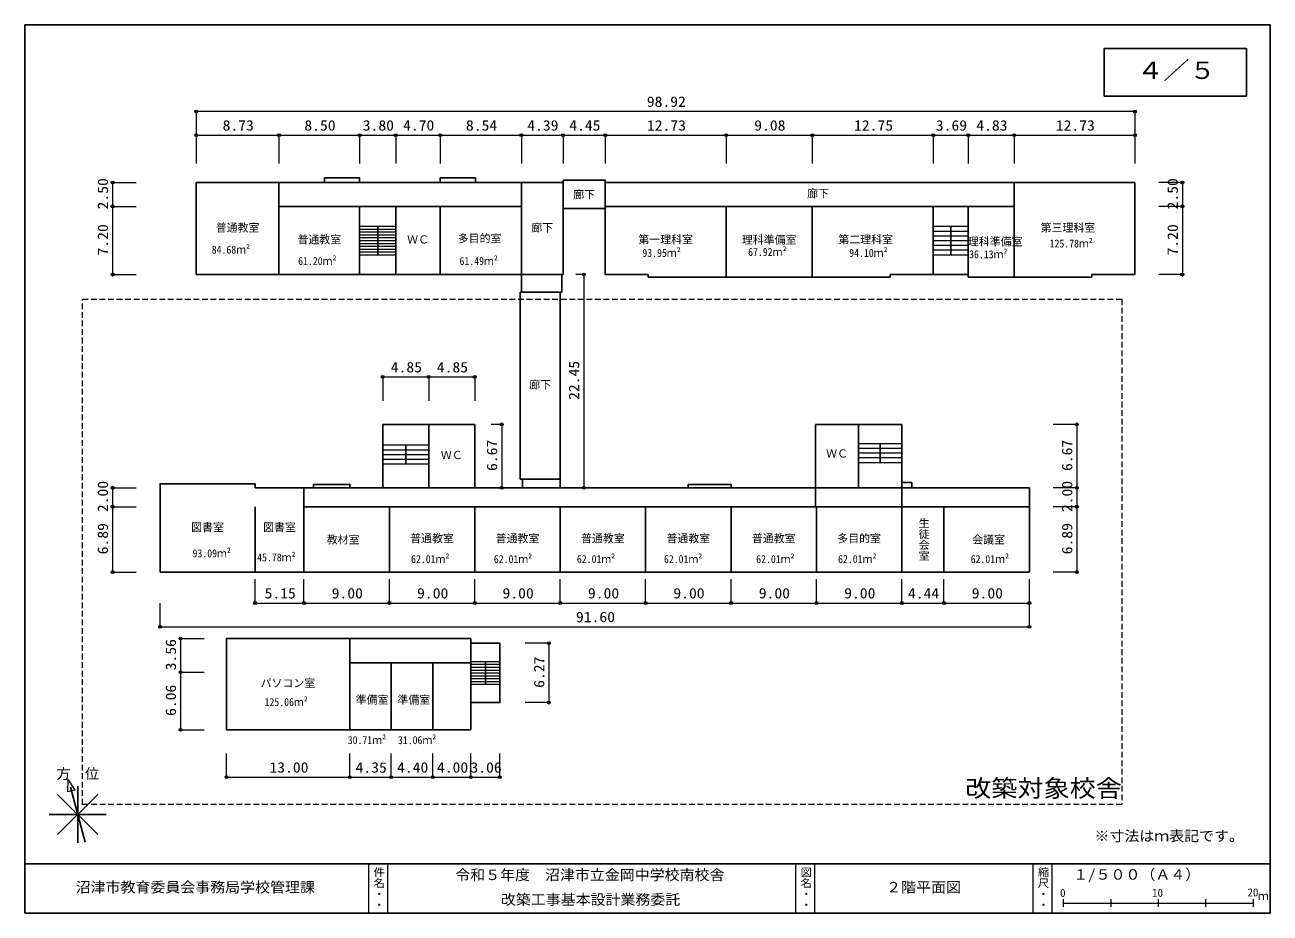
# Model space of a CAD drawing. Units: millimetres at full size, sheet at 1:500. Extents: x -65600 to 63930108, y -14795577 to 46800.
import ezdxf
from ezdxf.enums import TextEntityAlignment as Align

# ---------------------------------------------------------------- set-up
doc = ezdxf.new("R2010")
doc.units = ezdxf.units.MM
doc.header["$LTSCALE"] = 500
doc.header["$PDMODE"] = 32
doc.header["$PDSIZE"] = 300
doc.linetypes.add('DASHED1', pattern=[1.8, 1.2, -0.6])
for name, color, linetype in [('8-0_通り芯', 6, 'Continuous'), ('8-9_細点線１', 2, 'Continuous'), ('F-8_極細点線', 2, 'Continuous')]:
    doc.layers.add(name, color=color, linetype=linetype)
for name, color, linetype, lineweight in [('8-5_中線１', 6, 'Continuous', 25), ('8-6_中線２', 3, 'Continuous', 18), ('8-E_ﾊｯﾁﾝｸﾞ', 4, 'Continuous', 9), ('F-0_通り芯', 2, 'Continuous', 25), ('F-5_中線１', 3, 'Continuous', 18)]:
    doc.layers.add(name, color=color, linetype=linetype, lineweight=lineweight)
doc.styles.add('@ＭＳ ゴシック', font='')
doc.styles.add('ＭＳ ゴシック', font='')
doc.styles.get('@ＭＳ ゴシック').set_extended_font_data('@MS Gothic')
doc.styles.get('ＭＳ ゴシック').set_extended_font_data('MS Gothic')

msp = doc.modelspace()

# ---------------------------------------------------------------- linework, layer by layer
at = {"layer": '8-5_中線１'}
for p, q in [((-47558.7, 30180), (-47558.7, 20480)), ((-47558.7, 30180), (-13288.7, 30180)), ((-38828.7, 30180), (-38828.7, 20480)), ((-34028.7, 30680), (-30328.7, 30680)), ((-34028.7, 30680), (-34028.7, 30180)), ((-30328.7, 30180), (-30328.7, 30680)), ((-21828.7, 30680), (-18128.7, 30680)), ((-21828.7, 30180), (-21828.7, 30680)), ((-18128.7, 30680), (-18128.7, 30180)), ((-13288.7, 18635), (-13288.7, 30180)), ((-8898.7, 30180), (-13288.7, 30180)), ((-13288.7, 30180), (-13288.7, 20480)), ((-8898.7, 30440), (-8898.7, 20480)), ((51361.3, 30180), (-4448.8, 30180)), ((38631.3, 20200), (38631.3, 30180)), ((51361.3, 30180), (51361.3, 20480)), ((-38828.7, 27680), (-13288.7, 27680)), ((-30328.7, 20480), (-30328.7, 27680)), ((-26528.7, 20480), (-26528.7, 27680)), ((-21828.7, 20480), (-21828.7, 27680)), ((38631.3, 27680), (-4448.8, 27680)), ((8281.3, 20200), (8281.3, 27680)), ((17361.3, 20200), (17361.3, 27680)), ((30111.3, 27680), (30111.3, 20480)), ((33801.3, 20200), (33801.3, 27680)), ((-8898.7, 27460), (-4448.8, 27460)), ((-28428.7, 25580), (-28428.7, 22580)), ((31956.3, 25580), (31956.3, 22580)), ((-47558.7, 20480), (-13288.7, 20480)), ((-8898.7, 20480), (-13288.7, 20480)), ((-9038.7, 20480), (-9038.7, 18635)), ((81.3, 20480), (-4448.8, 20480)), ((25581.3, 20200), (25581.3, 20480)), ((33801.3, 20480), (25581.3, 20480)), ((33801.3, 20200), (46831.3, 20200)), ((46831.3, 20200), (46831.3, 20480)), ((51361.3, 20480), (46831.3, 20480)), ((-13428.8, 18635), (-9038.7, 18635)), ((-13428.8, 18635), (-13428.8, -1070)), ((-9201.2, 18635), (-9201.2, -1970)), ((-27901.2, 4700), (-25476.2, 4700)), ((-27901.2, -1970), (-27901.2, 4700)), ((-26141.5, 4700), (-24639.4, 4700)), ((-24639.4, 4700), (-18201.2, 4700)), ((-23051.2, 4700), (-23051.2, 3043.6)), ((-18201.2, 4700), (-18201.2, -1970)), ((22248.8, 4700), (22248.8, -1637.5)), ((25521.9, 4700), (26798.8, 4700)), ((-23051.2, 3043.6), (-23051.2, -1970)), ((24523.8, 695.3), (24523.8, 2695.3)), ((-25476.2, 534.1), (-25476.2, 2534.1)), ((26798.8, -3970), (26798.8, 1589.4)), ((-13428.8, -1070), (-9201.2, -1070)), ((-41351.2, -1560), (-41351.2, -1970)), ((-41351.2, -1976), (-41351.2, -1970)), ((-36201.2, -1970), (-41351.2, -1970)), ((-36201.2, -3970), (-36201.2, -1970)), ((-17001.2, -1970), (-35798.9, -1970)), ((-23051.2, -1970), (-27901.2, -1970)), ((-23060.3, -1970), (-23773.9, -1970)), ((-17001.2, -1970), (20962.6, -1970)), ((17698.8, -1970), (17698.8, -3970)), ((20962.6, -1970), (22248.8, -1970)), ((22248.8, -1637.5), (22248.8, -1970)), ((23629.8, -1970), (40238.7, -1970)), ((40238.7, -3970), (40238.7, -1970)), ((-41351.2, -10860), (-41351.2, -3970)), ((-27201.2, -3970), (-36201.2, -3970)), ((-36201.2, -10860), (-36201.2, -3970)), ((-36201.2, -3970), (-36201.2, -10860)), ((-27201.2, -10860), (-27201.2, -3970)), ((-18201.2, -10860), (-18201.2, -3970)), ((-9201.2, -10860), (-9201.2, -3970)), ((-201.2, -10860), (-201.2, -3970)), ((8798.8, -10860), (8798.8, -3970)), ((-51361.2, -10860), (-27201.2, -10860)), ((-27201.2, -10860), (17798.8, -10860)), ((-18611.2, -18349.6), (-15551.2, -18349.6)), ((-17081.3, -20282.1), (-17081.3, -22682.1))]:
    msp.add_line(p, q, dxfattribs=at)
at = {"layer": '8-5_中線１', "linetype": 'DASHED1'}
msp.add_line((-13273.5, 18635), (-13133.5, 18635), dxfattribs=at)
at = {"layer": '8-5_中線１'}
for points in [[(-8898.7, 30440), (-4448.8, 30440), (-4448.8, 20480)], [(81.3, 20480), (81.3, 20200), (25581.3, 20200)], [(26798.8, -1970), (17698.8, -1970), (17698.8, 4700)], [(17698.8, 4700), (23710.2, 4700), (24523.8, 4700), (25521.9, 4700)], [(26798.8, 4700), (26798.8, -1970), (27858.8, -1970), (27858.8, -1440), (26798.8, -1440), (26798.8, -1970)], [(-9201.2, -1970), (-13168.7, -1970), (-13168.7, -1070)], [(-41351.2, -1560), (-51361.2, -1560), (-51361.2, -10860)], [(-36201.2, -1970), (-35201.2, -1970), (-31351.2, -1970), (-31351.2, -1620), (-35201.2, -1620), (-35201.2, -1970)], [(-18201.2, -3970), (-27201.2, -3970), (-27201.2, -10860)], [(-9201.2, -3970), (-18201.2, -3970), (-18201.2, -10860)], [(-201.2, -3970), (-9201.2, -3970), (-9201.2, -10860)], [(8798.8, -3970), (-201.2, -3970), (-201.2, -10860)], [(17798.8, -10860), (17798.8, -3970), (8798.8, -3970), (8798.8, -10860)], [(-18611.2, -24619.6), (-15551.2, -24619.6), (-15551.2, -18349.6)]]:
    msp.add_lwpolyline(points, dxfattribs=at)
for points in [[(8798.8, -1970), (4298.8, -1970), (4298.8, -1620), (8798.8, -1620)], [(17798.8, -10860), (26798.8, -10860), (26798.8, -3970), (17798.8, -3970)], [(26798.8, -10860), (31238.7, -10860), (31238.7, -3970), (26798.8, -3970)], [(31238.7, -10860), (40238.7, -10860), (40238.7, -3970), (31238.7, -3970)]]:
    msp.add_lwpolyline(points, close=True, dxfattribs=at)
at = {"layer": '8-6_中線２'}
for p, q in [((-47558.7, 37680), (-47558.7, 35180)), ((51361.3, 37680), (-47558.7, 37680)), ((51361.3, 37680), (51361.3, 35180)), ((-47558.7, 35180), (-47558.7, 32180)), ((-47558.7, 35180), (-38828.7, 35180)), ((-38828.7, 35180), (-38828.7, 32180)), ((-38828.7, 35180), (-30328.7, 35180)), ((-30328.7, 35180), (-30328.7, 32180)), ((-30328.7, 35180), (-26528.7, 35180)), ((-26528.7, 35180), (-26528.7, 32180)), ((-26528.7, 35180), (-21828.7, 35180)), ((-21828.7, 35180), (-21828.7, 32180)), ((-21828.7, 35180), (-13288.7, 35180)), ((-13288.7, 35180), (-13288.7, 32180)), ((-13288.7, 35180), (-8898.7, 35180)), ((-8898.7, 35180), (-8898.7, 32180)), ((-8898.7, 35180), (-4448.8, 35180)), ((-4448.8, 35180), (-4448.8, 32180)), ((-4448.8, 35180), (8281.3, 35180)), ((8281.3, 35180), (8281.3, 32180)), ((8281.3, 35180), (17361.3, 35180)), ((17361.3, 35180), (17361.3, 32180)), ((17361.3, 35180), (30111.3, 35180)), ((30111.3, 35180), (30111.3, 32180)), ((30111.3, 35180), (33801.3, 35180)), ((33801.3, 35180), (33801.3, 32180)), ((33801.3, 35180), (38631.3, 35180)), ((38631.3, 35180), (38631.3, 32180)), ((38631.3, 35180), (51361.3, 35180)), ((51361.3, 35180), (51361.3, 32180)), ((-56361.2, 30180), (-53861.2, 30180)), ((-56361.2, 30180), (-56361.2, 27680)), ((56361.2, 30180), (53861.2, 30180)), ((56361.2, 30180), (56361.2, 27680)), ((-56361.2, 27680), (-53861.2, 27680)), ((-56361.2, 27680), (-56361.2, 20480)), ((56361.2, 27680), (53861.2, 27680)), ((56361.2, 27680), (56361.2, 20480)), ((-56361.2, 20480), (-53861.2, 20480)), ((-6713.2, 20480), (-7555.4, 20480)), ((-6713.2, 20480), (-6713.2, -1970)), ((56361.2, 20480), (53861.2, 20480)), ((-27901.2, 9700), (-27901.2, 7200)), ((-27901.2, 9700), (-23051.3, 9700)), ((-23051.3, 9700), (-23051.3, 7200)), ((-23051.3, 9700), (-18201.2, 9700)), ((-18201.2, 9700), (-18201.2, 7200)), ((-15363.6, 4700), (-16478.2, 4700)), ((-15363.6, 4700), (-15363.6, -1970)), ((45238.7, 4700), (42738.7, 4700)), ((45238.7, 4700), (45238.7, -1970)), ((-56361.2, -1970), (-53861.2, -1970)), ((-56361.2, -1970), (-56361.2, -3970)), ((-15363.6, -1970), (-16478.2, -1970)), ((-6713.2, -1970), (-7555.4, -1970)), ((45238.7, -1970), (42738.7, -1970)), ((45238.7, -1970), (45238.7, -3970)), ((-56361.2, -3970), (-53861.2, -3970)), ((-56361.2, -3970), (-56361.2, -10860)), ((45238.7, -3970), (42738.7, -3970)), ((45238.7, -3970), (45238.7, -10860)), ((-56361.2, -10860), (-53861.2, -10860)), ((-41351.2, -14121.2), (-41351.2, -11621.2)), ((-36201.2, -14121.2), (-36201.2, -11621.2)), ((-27201.2, -14121.2), (-27201.2, -11621.2)), ((-18201.2, -14121.2), (-18201.2, -11621.2)), ((-9201.2, -14121.2), (-9201.2, -11621.2)), ((-201.2, -14121.2), (-201.2, -11621.2)), ((8798.8, -14121.2), (8798.8, -11621.2)), ((17798.8, -14121.2), (17798.8, -11621.2)), ((26798.8, -14121.2), (26798.8, -11621.2)), ((31238.7, -14121.2), (31238.7, -11621.2)), ((40238.7, -14121.2), (40238.7, -11621.2)), ((45238.7, -10860), (42738.7, -10860)), ((-51361.2, -16621.2), (-51361.2, -14121.2)), ((-41351.2, -14121.2), (-36201.2, -14121.2)), ((-36201.2, -14121.2), (-27201.2, -14121.2)), ((-27201.2, -14121.2), (-18201.2, -14121.2)), ((-18201.2, -14121.2), (-9201.2, -14121.2)), ((-9201.2, -14121.2), (-201.2, -14121.2)), ((-201.2, -14121.2), (8798.8, -14121.2)), ((8798.8, -14121.2), (17798.8, -14121.2)), ((17798.8, -14121.2), (26798.8, -14121.2)), ((26798.8, -14121.2), (31238.7, -14121.2)), ((31238.7, -14121.2), (40238.7, -14121.2)), ((40238.7, -16621.2), (40238.7, -14121.2)), ((-51361.2, -16621.2), (40238.7, -16621.2)), ((-49198.7, -17860), (-46698.7, -17860)), ((-49198.7, -17860), (-49198.7, -21420)), ((-10388.7, -18354.6), (-12888.7, -18354.6)), ((-10388.7, -18354.6), (-10388.7, -24619.6)), ((-49198.7, -21420), (-46698.7, -21420)), ((-49198.7, -21420), (-49198.7, -27480)), ((-10388.7, -24619.6), (-12888.7, -24619.6)), ((-49198.7, -27480), (-46698.7, -27480)), ((-44361.2, -32480), (-44361.2, -29980)), ((-31361.2, -32480), (-31361.2, -29980)), ((-27011.3, -32480), (-27011.3, -29980)), ((-22611.2, -32480), (-22611.2, -29980)), ((-18611.2, -32480), (-18611.2, -29980)), ((-15551.2, -32480), (-15551.2, -29980)), ((-44361.2, -32480), (-31361.2, -32480)), ((-31361.2, -32480), (-27011.3, -32480)), ((-27011.3, -32480), (-22611.2, -32480)), ((-22611.2, -32480), (-18611.2, -32480)), ((-18611.2, -32480), (-15551.2, -32480))]:
    msp.add_line(p, q, dxfattribs=at)
at = {"layer": '8-6_中線２', "color": 6, "lineweight": 25}
for p, q in [((-44361.2, -17860), (-44361.2, -27480)), ((-44361.2, -17860), (-18611.2, -17860)), ((-31361.2, -17860), (-31361.2, -27480)), ((-18611.2, -17860), (-18611.2, -27480)), ((-31361.2, -20420), (-18611.2, -20420)), ((-27011.3, -20420), (-27011.3, -27480)), ((-22611.2, -20420), (-22611.2, -27480)), ((-44361.2, -27480), (-18611.2, -27480))]:
    msp.add_line(p, q, dxfattribs=at)
at = {"layer": '8-6_中線２'}
for p in [(-47558.7, 37680), (51361.3, 37680), (-47558.7, 35180), (-38828.7, 35180), (-30328.7, 35180), (-26528.7, 35180), (-21828.7, 35180), (-13288.7, 35180), (-8898.7, 35180), (-4448.8, 35180), (8281.3, 35180), (17361.3, 35180), (30111.3, 35180), (33801.3, 35180), (38631.3, 35180), (51361.3, 35180), (-56361.2, 30180), (56361.2, 30180), (-56361.2, 27680), (56361.2, 27680), (-56361.2, 20480), (-6713.2, 20480), (56361.2, 20480), (-27901.2, 9700), (-23051.3, 9700), (-18201.2, 9700), (-15363.6, 4700), (45238.7, 4700), (-56361.2, -1970), (-15363.6, -1970), (-6713.2, -1970), (45238.7, -1970), (-56361.2, -3970), (45238.7, -3970), (-56361.2, -10860), (45238.7, -10860), (-41351.2, -14121.2), (-36201.2, -14121.2), (-27201.2, -14121.2), (-18201.2, -14121.2), (-9201.2, -14121.2), (-201.2, -14121.2), (8798.8, -14121.2), (17798.8, -14121.2), (26798.8, -14121.2), (31238.7, -14121.2), (40238.7, -14121.2), (-51361.2, -16621.2), (40238.7, -16621.2), (-49198.7, -17860), (-10388.7, -18354.6), (-49198.7, -21420), (-10388.7, -24619.6), (-49198.7, -27480), (-44361.2, -32480), (-31361.2, -32480), (-27011.3, -32480), (-22611.2, -32480), (-18611.2, -32480), (-15551.2, -32480)]:
    msp.add_point(p, dxfattribs=at)
at = {"layer": '8-E_ﾊｯﾁﾝｸﾞ'}
for p, q in [((-30328.7, 25580), (-26528.7, 25580)), ((-30328.7, 25280), (-26528.7, 25280)), ((-30328.7, 24980), (-26528.7, 24980)), ((30111.3, 25580), (33801.3, 25580)), ((30111.3, 25080), (33801.3, 25080)), ((-30328.7, 24680), (-26528.7, 24680)), ((-30328.7, 24380), (-26528.7, 24380)), ((-30328.7, 24080), (-26528.7, 24080)), ((-30328.7, 23780), (-26528.7, 23780)), ((30111.3, 24580), (33801.3, 24580)), ((30111.3, 24080), (33801.3, 24080)), ((-30328.7, 23480), (-26528.7, 23480)), ((-30328.7, 23180), (-26528.7, 23180)), ((-30328.7, 22880), (-26528.7, 22880)), ((-30328.7, 22580), (-26528.7, 22580)), ((30111.3, 23580), (33801.3, 23580)), ((30111.3, 23080), (33801.3, 23080)), ((30111.3, 22580), (33801.3, 22580)), ((22248.8, 2695.3), (26798.8, 2695.3)), ((-27901.2, 2534.1), (-23051.2, 2534.1)), ((-27901.2, 2034.1), (-23051.2, 2034.1)), ((-27901.2, 1534.1), (-23051.2, 1534.1)), ((22248.8, 2195.3), (26798.8, 2195.3)), ((22248.8, 1695.3), (26798.8, 1695.3)), ((-27901.2, 1034.1), (-23051.2, 1034.1)), ((-27901.2, 534.1), (-23051.2, 534.1)), ((22248.8, 1195.3), (26798.8, 1195.3)), ((22248.8, 695.3), (26798.8, 695.3)), ((-18611.2, -20282.1), (-15551.2, -20282.1)), ((-18611.2, -20582.1), (-15551.2, -20582.1)), ((-18611.2, -20882.1), (-15551.2, -20882.1)), ((-18611.2, -21182.1), (-15551.2, -21182.1)), ((-18611.2, -21482.1), (-15551.2, -21482.1)), ((-18611.2, -21782.1), (-15551.2, -21782.1)), ((-18611.2, -22082.1), (-15551.2, -22082.1)), ((-18611.2, -22382.1), (-15551.2, -22382.1)), ((-18611.2, -22682.1), (-15551.2, -22682.1))]:
    msp.add_line(p, q, dxfattribs=at)
at = {"layer": 'F-0_通り芯'}
for p, q in [((65600, -46800), (65600, 46800)), ((-60807.9, -33512), (-59254.9, -39307.6)), ((-60031.4, -33409.8), (-60031.4, -39409.8)), ((-62152.7, -34288.5), (-57910.1, -38531.1)), ((-57910.1, -34288.5), (-62152.7, -38531.1)), ((-63031.4, -36409.8), (-57031.4, -36409.8)), ((-65600, -41600), (65600, -41600)), ((-65600, -46800), (65600, -46800))]:
    msp.add_line(p, q, dxfattribs=at)
at = {"layer": 'F-0_通り芯', "color": 7, "lineweight": 18}
msp.add_line((-60320.8, -33831.3), (-61032.8, -32672.7), dxfattribs=at)
at = {"layer": 'F-0_通り芯', "color": 3, "lineweight": 18}
for p, q in [((43804.8, -45345.5), (43804.8, -46145.5)), ((43804.8, -45745.5), (63804.8, -45745.5)), ((48804.8, -45345.5), (48804.8, -46145.5)), ((53804.8, -45345.5), (53804.8, -46145.5)), ((58804.8, -45345.5), (58804.8, -46145.5)), ((63804.8, -45345.5), (63804.8, -46145.5))]:
    msp.add_line(p, q, dxfattribs=at)
at = {"layer": 'F-0_通り芯'}
msp.add_lwpolyline([(-65600, -46800), (-65600, 46800), (65600, 46800)], dxfattribs=at)
msp.add_lwpolyline([(48100, 39300), (63100, 39300), (63100, 44300), (48100, 44300)], close=True, dxfattribs=at)
at = {"layer": 'F-0_通り芯', "color": 3, "linetype": 'DASHED1', "lineweight": 18}
msp.add_lwpolyline([(-59532.7, -35359.7), (-59532.7, 17897.7), (49981.1, 17897.7), (49981.1, -35359.7)], close=True, dxfattribs=at)
at = {"layer": 'F-0_通り芯', "color": 7, "lineweight": 18}
msp.add_lwpolyline([(-60320.8, -33831.3), (-61070, -34032.1), (-61032.8, -32672.7)], dxfattribs=at)
at = {"layer": 'F-5_中線１'}
for p, q in [((-29400, -41600), (-29400, -46800)), ((-27400, -41600), (-27400, -46800)), ((15600, -41600), (15600, -46800)), ((17600, -41600), (17600, -46800)), ((40600, -41600), (40600, -46800)), ((42600, -41600), (42600, -46800))]:
    msp.add_line(p, q, dxfattribs=at)

# ---------------------------------------------------------------- texts
at = {"layer": '8-0_通り芯', "style": 'ＭＳ ゴシック', "width": 0.9}
for s, p in [('125.78ｍ²', (42368.1, 23090.6)), ('93.95ｍ²', (-543.3, 22099.8)), ('67.92ｍ²', (10603.2, 22198.8)), ('94.10ｍ²', (21254.3, 22099.8)), ('36.13ｍ²', (33887, 21951.1)), ('93.09ｍ²', (-47937.6, -9563.7)), ('45.78ｍ²', (-41128.4, -9987.8)), ('62.01ｍ²', (-24910.9, -10167.1)), ('62.01ｍ²', (-16190, -10167.1)), ('62.01ｍ²', (-7441.5, -10167.1)), ('62.01ｍ²', (1732.3, -10167.1)), ('62.01ｍ²', (11452.9, -10167.1)), ('62.01ｍ²', (20080, -10167.1)), ('62.01ｍ²', (34053.4, -10167.1))]:
    msp.add_text(s, height=843.1, dxfattribs=at).set_placement(p, align=Align.BOTTOM_LEFT)
at = {"layer": '8-5_中線１', "color": 2, "style": 'ＭＳ ゴシック'}
for s, p in [('廊下', (-7823.7, 28245)), ('廊下', (16818.7, 28355)), ('廊下', (-12243.8, 24755)), ('第三理科室', (41424.4, 24755)), ('第一理科室', (-958.7, 23505)), ('理科準備室', (9946.3, 23475.6)), ('第二理科室', (20109.4, 23505)), ('理科準備室', (33757.8, 23288.7)), ('廊下', (-12465, 8207.5))]:
    msp.add_text(s, height=843.1, dxfattribs=at).set_placement(p, align=Align.BOTTOM_LEFT)
at = {"layer": '8-6_中線２', "color": 2, "style": 'ＭＳ ゴシック', "width": 1.1}
for s, p in [('98.92', (-73.7, 37830)), ('8.73', (-44768.7, 35330)), ('8.50', (-36153.7, 35330)), ('3.80', (-30003.7, 35330)), ('4.70', (-25753.7, 35330)), ('8.54', (-19133.7, 35330)), ('4.39', (-12668.7, 35330)), ('12.73', (-58.7, 35330)), ('9.08', (11246.3, 35330)), ('12.75', (21761.3, 35330)), ('3.69', (30381.3, 35330)), ('4.83', (34641.3, 35330)), ('12.73', (43021.3, 35330)), ('4.45', (-8248.7, 35330)), ('4.85', (-27051.2, 9850)), ('4.85', (-22201.2, 9850)), ('5.15', (-40351.2, -13971.2)), ('9.00', (-33276.2, -13971.2)), ('9.00', (-24276.2, -13971.2)), ('9.00', (-15276.2, -13971.2)), ('9.00', (-6276.2, -13971.2)), ('9.00', (2723.8, -13971.2)), ('9.00', (11723.8, -13971.2)), ('9.00', (20723.8, -13971.2)), ('4.44', (27443.8, -13971.2)), ('9.00', (34163.7, -13971.2)), ('91.60', (-7536.2, -16471.2)), ('13.00', (-39836.2, -32330)), ('4.35', (-30761.2, -32330)), ('4.40', (-26386.2, -32330)), ('4.00', (-22186.2, -32330)), ('3.06', (-18656.2, -32330))]:
    msp.add_text(s, height=1100, dxfattribs=at).set_placement(p, align=Align.BOTTOM_LEFT)
for s, p in [('2.50', (-56511.2, 27355)), ('2.50', (56211.3, 27355)), ('7.20', (-56511.2, 22505)), ('7.20', (56211.3, 22505)), ('22.45', (-6863.2, 7280)), ('6.67', (-15513.6, -210)), ('6.67', (45088.8, -210)), ('2.00', (-56511.2, -4545)), ('2.00', (45088.8, -4545)), ('6.89', (-56511.2, -8990)), ('6.89', (45088.8, -8990)), ('3.56', (-49348.7, -21215)), ('6.27', (-10538.7, -23062.1)), ('6.06', (-49348.7, -26025))]:
    msp.add_text(s, height=1100, rotation=90, dxfattribs=at).set_placement(p, align=Align.BOTTOM_LEFT)
at = {"layer": '8-9_細点線１', "style": 'ＭＳ ゴシック'}
for s, p in [('普通教室', (-45496.2, 24755)), ('普通教室', (-36878.7, 23505)), ('ＷＣ', (-25328.7, 23505)), ('多目的室', (-19991.2, 23625.9)), ('ＷＣ', (-21776.2, 790)), ('ＷＣ', (18823.8, 956.2)), ('図書室', (-48081.2, -6815)), ('図書室', (-40501.2, -6815)), ('教材室', (-33793.1, -8114.7)), ('普通教室', (-16001.2, -7990)), ('普通教室', (-7001.2, -7990)), ('普通教室', (1998.8, -7990)), ('普通教室', (10998.7, -7990)), ('多目的室', (19998.8, -7990)), ('会議室', (34209.2, -8114.7)), ('パソコン室', (-40762.7, -23245)), ('準備室', (-30746.2, -24995)), ('準備室', (-26346.2, -24995))]:
    msp.add_text(s, height=843.1, dxfattribs=at).set_placement(p, align=Align.BOTTOM_LEFT)
at = {"layer": '8-9_細点線１', "style": '@ＭＳ ゴシック'}
msp.add_text('生徒会室', height=843.1, rotation=270, dxfattribs=at).set_placement((28443.8, -5115), align=Align.BOTTOM_LEFT)
at = {"layer": '8-9_細点線１', "color": 5, "style": 'ＭＳ ゴシック'}
msp.add_text('普通教室', height=843.1, dxfattribs=at).set_placement((-25001.2, -7990), align=Align.BOTTOM_LEFT)
at = {"layer": '8-E_ﾊｯﾁﾝｸﾞ', "color": 6, "style": 'ＭＳ ゴシック', "width": 0.9}
for s, p in [('84.68ｍ²', (-45915, 22443.3)), ('61.20ｍ²', (-36811.6, 21241.5)), ('61.49ｍ²', (-19806.5, 21241.5)), ('125.06ｍ²', (-40351.8, -25231.5)), ('30.71ｍ²', (-31584.5, -29242.4)), ('31.06ｍ²', (-26296.3, -29242.6))]:
    msp.add_text(s, height=843.1, dxfattribs=at).set_placement(p, align=Align.BOTTOM_LEFT)
at = {"layer": 'F-0_通り芯', "color": 6, "style": 'ＭＳ ゴシック', "width": 1.1}
for s, p in [('４／５', (51600, 40550)), ('改築対象校舎', (33481.1, -35109.7))]:
    msp.add_text(s, height=1833, dxfattribs=at).set_placement(p, align=Align.BOTTOM_LEFT)
at = {"layer": 'F-0_通り芯', "style": 'ＭＳ ゴシック'}
for s, height, p in [('方\u3000位', 1100, (-62281.4, -32987.6)), ('0', 843.1, (43473.3, -45355.8)), ('10', 843.1, (53168.2, -45335.8)), ('20', 843.1, (63220.7, -45291.6)), ('ｍ', 843.1, (64310, -45660.5))]:
    msp.add_text(s, height=height, dxfattribs=at).set_placement(p, align=Align.BOTTOM_LEFT)
at = {"layer": 'F-0_通り芯', "style": 'ＭＳ ゴシック', "width": 1.05}
for s, p in [('※寸法はｍ表記です。', (47095.1, -39550.1)), ('令和５年度\u3000沼津市立金岡中学校南校舎', (-20250, -43650)), ('１/５００（Ａ４）', (44850.1, -43608.2)), ('沼津市教育委員会事務局学校管理課', (-60250, -44950)), ('改築工事基本設計業務委託', (-15450, -46250))]:
    msp.add_text(s, height=1100, dxfattribs=at).set_placement(p, align=Align.BOTTOM_LEFT)
at = {"layer": 'F-8_極細点線', "style": '@ＭＳ ゴシック'}
for s, p in [('件名・・', (-28975, -41900)), ('縮尺・・', (41025, -41900)), ('図名・・', (16025, -41900))]:
    msp.add_text(s, height=843.1, rotation=270, dxfattribs=at).set_placement(p, align=Align.BOTTOM_LEFT)
at = {"layer": 'F-8_極細点線', "style": 'ＭＳ ゴシック', "width": 1.05}
msp.add_text('２階平面図', height=1100, dxfattribs=at).set_placement((25150, -44950), align=Align.BOTTOM_LEFT)

doc.saveas('drawing.dxf')
